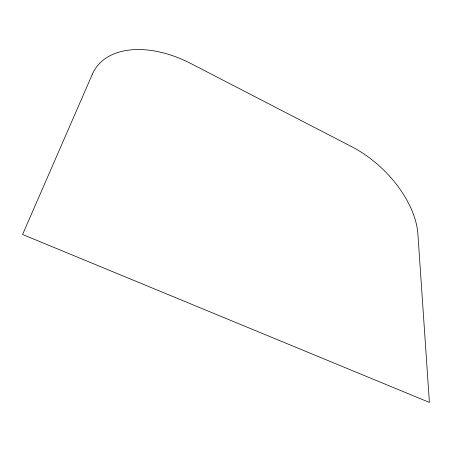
<?xml version="1.0" encoding="UTF-8"?>
<svg xmlns="http://www.w3.org/2000/svg" width="452" height="452" viewBox="0 0 452 452"><rect width="100%" height="100%" fill="white"/><g stroke="black" fill="none" stroke-linecap="round" stroke-linejoin="round"><path stroke-width="0.68" d="M92.349 74.201L22.6 234.492L429.4 402.416L417.908 234.164A83.931 49.381 43.9 0 0 351.825 146.747L190.846 63.534A91.592 57.314 33 0 0 92.349 74.201"/></g></svg>
